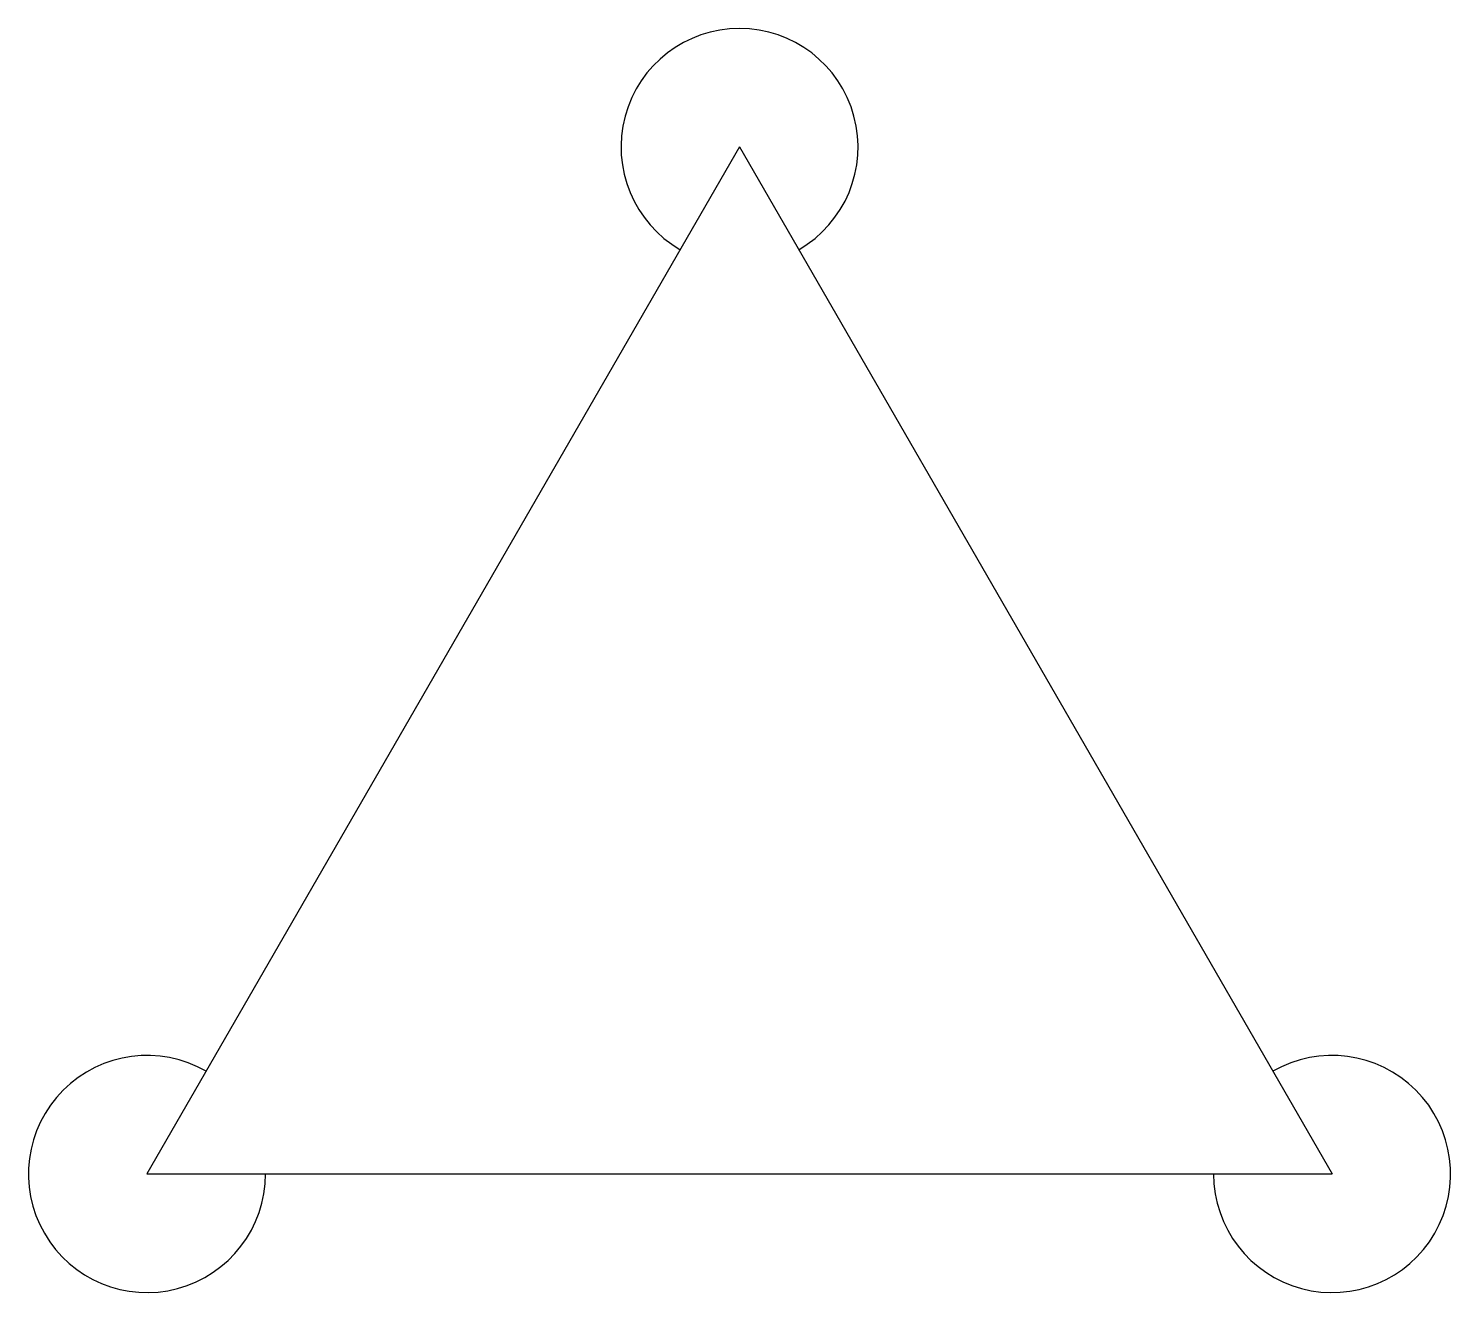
# Model space of a CAD drawing. Header units: millimetres. Extents: x -39 to 81, y 668 to 775.
import ezdxf

# ---------------------------------------------------------------- set-up
doc = ezdxf.new("R2010")
doc.units = ezdxf.units.MM

msp = doc.modelspace()

# ---------------------------------------------------------------- linework, layer by layer
for p, q in [((21.39, 764.67), (-28.61, 678.06)), ((21.39, 764.67), (71.39, 678.06)), ((-28.61, 678.06), (71.39, 678.06))]:
    msp.add_line(p, q)
for centre, start, end in [((21.39, 764.67), 300, 240), ((-28.61, 678.06), 60, 0), ((71.39, 678.06), 180, 120)]:
    msp.add_arc(centre, 10, start, end)

doc.saveas('drawing.dxf')
